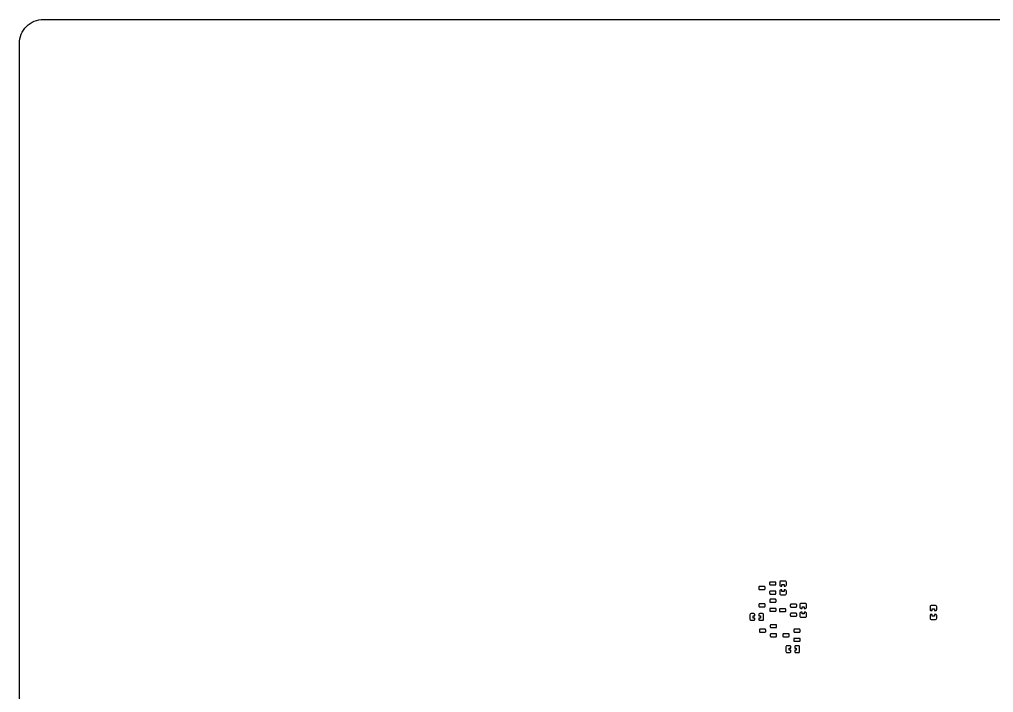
# Model space of a CAD drawing. Extents: x -190 to 190, y -140 to 140.
# Drawn here: x -190 to 12.7, y 0 to 140 of the extents above; entities that cross this region are included whole.
import ezdxf

# ---------------------------------------------------------------- set-up
doc = ezdxf.new("R2010")
doc.units = 0
doc.header["$MEASUREMENT"] = 0
doc.layers.get('0').update_dxf_attribs({"linetype": 'CONTINUOUS'})

msp = doc.modelspace()

# ---------------------------------------------------------------- linework, layer by layer
msp.add_lwpolyline([(-189.999004, 134.999004, -0.414214), (-184.999004, 139.999004), (-184.999004, 139.999004), (185.000996, 139.999004), (185.000996, 139.999004, -0.414214), (190.000996, 134.999004), (190.000996, 134.999004), (190.000996, -135.00001), (190.000996, -135.00001, -0.414212), (185.000996, -140.000996), (185.000996, -140.000996), (-184.999004, -140.000996), (-184.999004, -140.000996, -0.414272), (-189.999004, -135.00001), (-189.999004, -135.00001), (-189.999004, 134.999004)], format="xyb")
for points in [[(-32.738, 22.987), (-33.762998, 22.987), (-33.762998, 22.987), (-33.796001, 22.983), (-33.796001, 22.983), (-33.828, 22.972002), (-33.828, 22.972002), (-33.856001, 22.953999), (-33.856001, 22.953999), (-33.88, 22.931001), (-33.88, 22.931001), (-33.898, 22.902), (-33.898, 22.902), (-33.909001, 22.87), (-33.909001, 22.87), (-33.913, 22.837), (-33.913, 22.837), (-33.913, 22.537), (-33.913, 22.537), (-33.909001, 22.503999), (-33.909001, 22.503999), (-33.898, 22.472), (-33.898, 22.472), (-33.88, 22.443), (-33.88, 22.443), (-33.856001, 22.42), (-33.856001, 22.42), (-33.828, 22.402), (-33.828, 22.402), (-33.796001, 22.391001), (-33.796001, 22.391001), (-33.762998, 22.387), (-33.762998, 22.387), (-32.738, 22.387), (-32.738, 22.387), (-32.703999, 22.391001), (-32.703999, 22.391001), (-32.672, 22.402), (-32.672, 22.402), (-32.643999, 22.42), (-32.643999, 22.42), (-32.620002, 22.443), (-32.620002, 22.443), (-32.602002, 22.472), (-32.602002, 22.472), (-32.591001, 22.503999), (-32.591001, 22.503999), (-32.588, 22.537), (-32.588, 22.537), (-32.588, 22.837), (-32.588, 22.837), (-32.591001, 22.87), (-32.591001, 22.87), (-32.602002, 22.902), (-32.602002, 22.902), (-32.620002, 22.931001), (-32.620002, 22.931001), (-32.643999, 22.953999), (-32.643999, 22.953999), (-32.672, 22.972002), (-32.672, 22.972002), (-32.703999, 22.983), (-32.703999, 22.983), (-32.738, 22.987)], [(-30.656001, 23.173999), (-31.576001, 23.173999), (-31.576001, 23.173999), (-31.695999, 23.142), (-31.695999, 23.142), (-31.784001, 23.053999), (-31.784001, 23.053999), (-31.815999, 22.933999), (-31.815999, 22.933999), (-31.815999, 22.389001), (-31.815999, 22.389001), (-31.784001, 22.268999), (-31.784001, 22.268999), (-31.695999, 22.181001), (-31.695999, 22.181001), (-31.576001, 22.149001), (-31.576001, 22.149001), (-31.346001, 22.149001), (-31.346001, 22.149001), (-31.346001, 22.484001), (-31.346001, 22.484001), (-30.886001, 22.484001), (-30.886001, 22.484001), (-30.886001, 22.149001), (-30.886001, 22.149001), (-30.656001, 22.149001), (-30.656001, 22.149001), (-30.535999, 22.181001), (-30.535999, 22.181001), (-30.447998, 22.268999), (-30.447998, 22.268999), (-30.416001, 22.389001), (-30.416001, 22.389001), (-30.416001, 22.933999), (-30.416001, 22.933999), (-30.447998, 23.053999), (-30.447998, 23.053999), (-30.535999, 23.142), (-30.535999, 23.142), (-30.656001, 23.173999)], [(-35.012, 22.037), (-36.037002, 22.037), (-36.037002, 22.037), (-36.070999, 22.033), (-36.070999, 22.033), (-36.102998, 22.022), (-36.102998, 22.022), (-36.130999, 22.004001), (-36.130999, 22.004001), (-36.155, 21.980999), (-36.155, 21.980999), (-36.173, 21.952), (-36.173, 21.952), (-36.184001, 21.92), (-36.184001, 21.92), (-36.187, 21.887), (-36.187, 21.887), (-36.187, 21.587), (-36.187, 21.587), (-36.184001, 21.554001), (-36.184001, 21.554001), (-36.173, 21.522), (-36.173, 21.522), (-36.155, 21.492998), (-36.155, 21.492998), (-36.130999, 21.47), (-36.130999, 21.47), (-36.102998, 21.452), (-36.102998, 21.452), (-36.070999, 21.440999), (-36.070999, 21.440999), (-36.037002, 21.437), (-36.037002, 21.437), (-35.012, 21.437), (-35.012, 21.437), (-34.979001, 21.440999), (-34.979001, 21.440999), (-34.947, 21.452), (-34.947, 21.452), (-34.919001, 21.47), (-34.919001, 21.47), (-34.895, 21.492998), (-34.895, 21.492998), (-34.877, 21.522), (-34.877, 21.522), (-34.866001, 21.554001), (-34.866001, 21.554001), (-34.862, 21.587), (-34.862, 21.587), (-34.862, 21.887), (-34.862, 21.887), (-34.866001, 21.92), (-34.866001, 21.92), (-34.877, 21.952), (-34.877, 21.952), (-34.895, 21.980999), (-34.895, 21.980999), (-34.919001, 22.004001), (-34.919001, 22.004001), (-34.947, 22.022), (-34.947, 22.022), (-34.979001, 22.033), (-34.979001, 22.033), (-35.012, 22.037)], [(-32.738, 21.087), (-33.762998, 21.087), (-33.762998, 21.087), (-33.796001, 21.082998), (-33.796001, 21.082998), (-33.828, 21.072), (-33.828, 21.072), (-33.856001, 21.053999), (-33.856001, 21.053999), (-33.88, 21.030999), (-33.88, 21.030999), (-33.898, 21.002), (-33.898, 21.002), (-33.909001, 20.97), (-33.909001, 20.97), (-33.913, 20.937), (-33.913, 20.937), (-33.913, 20.637), (-33.913, 20.637), (-33.909001, 20.603999), (-33.909001, 20.603999), (-33.898, 20.572), (-33.898, 20.572), (-33.88, 20.543), (-33.88, 20.543), (-33.856001, 20.52), (-33.856001, 20.52), (-33.828, 20.502), (-33.828, 20.502), (-33.796001, 20.491001), (-33.796001, 20.491001), (-33.762998, 20.487), (-33.762998, 20.487), (-32.738, 20.487), (-32.738, 20.487), (-32.703999, 20.491001), (-32.703999, 20.491001), (-32.672, 20.502), (-32.672, 20.502), (-32.643999, 20.52), (-32.643999, 20.52), (-32.620002, 20.543), (-32.620002, 20.543), (-32.602002, 20.572), (-32.602002, 20.572), (-32.591001, 20.603999), (-32.591001, 20.603999), (-32.588, 20.637), (-32.588, 20.637), (-32.588, 20.937), (-32.588, 20.937), (-32.591001, 20.97), (-32.591001, 20.97), (-32.602002, 21.002), (-32.602002, 21.002), (-32.620002, 21.030999), (-32.620002, 21.030999), (-32.643999, 21.053999), (-32.643999, 21.053999), (-32.672, 21.072), (-32.672, 21.072), (-32.703999, 21.082998), (-32.703999, 21.082998), (-32.738, 21.087)], [(-30.656001, 21.348999), (-30.886001, 21.348999), (-30.886001, 21.348999), (-30.886001, 21.013999), (-30.886001, 21.013999), (-31.346001, 21.013999), (-31.346001, 21.013999), (-31.346001, 21.348999), (-31.346001, 21.348999), (-31.576001, 21.348999), (-31.576001, 21.348999), (-31.695999, 21.317), (-31.695999, 21.317), (-31.784001, 21.229001), (-31.784001, 21.229001), (-31.815999, 21.108999), (-31.815999, 21.108999), (-31.815999, 20.563999), (-31.815999, 20.563999), (-31.784001, 20.444), (-31.784001, 20.444), (-31.695999, 20.356), (-31.695999, 20.356), (-31.576001, 20.323999), (-31.576001, 20.323999), (-30.656001, 20.323999), (-30.656001, 20.323999), (-30.535999, 20.356), (-30.535999, 20.356), (-30.447998, 20.444), (-30.447998, 20.444), (-30.416001, 20.563999), (-30.416001, 20.563999), (-30.416001, 21.108999), (-30.416001, 21.108999), (-30.447998, 21.229001), (-30.447998, 21.229001), (-30.535999, 21.317), (-30.535999, 21.317), (-30.656001, 21.348999)], [(-34.993, 18.440001), (-36.017998, 18.440001), (-36.017998, 18.440001), (-36.051001, 18.436), (-36.051001, 18.436), (-36.083, 18.425001), (-36.083, 18.425001), (-36.111001, 18.407001), (-36.111001, 18.407001), (-36.135, 18.384), (-36.135, 18.384), (-36.153, 18.355001), (-36.153, 18.355001), (-36.164001, 18.323), (-36.164001, 18.323), (-36.168, 18.29), (-36.168, 18.29), (-36.168, 17.99), (-36.168, 17.99), (-36.164001, 17.957), (-36.164001, 17.957), (-36.153, 17.925), (-36.153, 17.925), (-36.135, 17.896), (-36.135, 17.896), (-36.111001, 17.873), (-36.111001, 17.873), (-36.083, 17.855), (-36.083, 17.855), (-36.051001, 17.844), (-36.051001, 17.844), (-36.017998, 17.84), (-36.017998, 17.84), (-34.993, 17.84), (-34.993, 17.84), (-34.958999, 17.844), (-34.958999, 17.844), (-34.927, 17.855), (-34.927, 17.855), (-34.898999, 17.873), (-34.898999, 17.873), (-34.875002, 17.896), (-34.875002, 17.896), (-34.857002, 17.925), (-34.857002, 17.925), (-34.846001, 17.957), (-34.846001, 17.957), (-34.843, 17.99), (-34.843, 17.99), (-34.843, 18.29), (-34.843, 18.29), (-34.846001, 18.323), (-34.846001, 18.323), (-34.857002, 18.355001), (-34.857002, 18.355001), (-34.875002, 18.384), (-34.875002, 18.384), (-34.898999, 18.407001), (-34.898999, 18.407001), (-34.927, 18.425001), (-34.927, 18.425001), (-34.958999, 18.436), (-34.958999, 18.436), (-34.993, 18.440001)], [(-32.717998, 19.39), (-33.743, 19.39), (-33.743, 19.39), (-33.776001, 19.385999), (-33.776001, 19.385999), (-33.808, 19.375), (-33.808, 19.375), (-33.835999, 19.357), (-33.835999, 19.357), (-33.860002, 19.333999), (-33.860002, 19.333999), (-33.877998, 19.305), (-33.877998, 19.305), (-33.888999, 19.272999), (-33.888999, 19.272999), (-33.893, 19.239999), (-33.893, 19.239999), (-33.893, 18.94), (-33.893, 18.94), (-33.888999, 18.907), (-33.888999, 18.907), (-33.877998, 18.874999), (-33.877998, 18.874999), (-33.860002, 18.846), (-33.860002, 18.846), (-33.835999, 18.822999), (-33.835999, 18.822999), (-33.808, 18.804999), (-33.808, 18.804999), (-33.776001, 18.794), (-33.776001, 18.794), (-33.743, 18.789999), (-33.743, 18.789999), (-32.717998, 18.789999), (-32.717998, 18.789999), (-32.683999, 18.794), (-32.683999, 18.794), (-32.651997, 18.804999), (-32.651997, 18.804999), (-32.623999, 18.822999), (-32.623999, 18.822999), (-32.6, 18.846), (-32.6, 18.846), (-32.582, 18.874999), (-32.582, 18.874999), (-32.570999, 18.907), (-32.570999, 18.907), (-32.568, 18.94), (-32.568, 18.94), (-32.568, 19.239999), (-32.568, 19.239999), (-32.570999, 19.272999), (-32.570999, 19.272999), (-32.582, 19.305), (-32.582, 19.305), (-32.6, 19.333999), (-32.6, 19.333999), (-32.623999, 19.357), (-32.623999, 19.357), (-32.651997, 19.375), (-32.651997, 19.375), (-32.683999, 19.385999), (-32.683999, 19.385999), (-32.717998, 19.39)], [(-28.425, 18.374), (-29.45, 18.374), (-29.45, 18.374), (-29.483, 18.370001), (-29.483, 18.370001), (-29.515, 18.359), (-29.515, 18.359), (-29.543, 18.341), (-29.543, 18.341), (-29.567, 18.317999), (-29.567, 18.317999), (-29.585, 18.289), (-29.585, 18.289), (-29.595999, 18.257), (-29.595999, 18.257), (-29.6, 18.223999), (-29.6, 18.223999), (-29.6, 17.923999), (-29.6, 17.923999), (-29.595999, 17.890999), (-29.595999, 17.890999), (-29.585, 17.859), (-29.585, 17.859), (-29.567, 17.829999), (-29.567, 17.829999), (-29.543, 17.807), (-29.543, 17.807), (-29.515, 17.789), (-29.515, 17.789), (-29.483, 17.777999), (-29.483, 17.777999), (-29.45, 17.774), (-29.45, 17.774), (-28.425, 17.774), (-28.425, 17.774), (-28.391001, 17.777999), (-28.391001, 17.777999), (-28.358999, 17.789), (-28.358999, 17.789), (-28.331001, 17.807), (-28.331001, 17.807), (-28.307, 17.829999), (-28.307, 17.829999), (-28.288999, 17.859), (-28.288999, 17.859), (-28.278, 17.890999), (-28.278, 17.890999), (-28.275, 17.923999), (-28.275, 17.923999), (-28.275, 18.223999), (-28.275, 18.223999), (-28.278, 18.257), (-28.278, 18.257), (-28.288999, 18.289), (-28.288999, 18.289), (-28.307, 18.317999), (-28.307, 18.317999), (-28.331001, 18.341), (-28.331001, 18.341), (-28.358999, 18.359), (-28.358999, 18.359), (-28.391001, 18.370001), (-28.391001, 18.370001), (-28.425, 18.374)], [(-26.465, 18.522), (-27.385, 18.522), (-27.385, 18.522), (-27.505, 18.49), (-27.505, 18.49), (-27.593, 18.402), (-27.593, 18.402), (-27.625, 18.282), (-27.625, 18.282), (-27.625, 17.737), (-27.625, 17.737), (-27.593, 17.617001), (-27.593, 17.617001), (-27.505, 17.528999), (-27.505, 17.528999), (-27.385, 17.497), (-27.385, 17.497), (-27.155, 17.497), (-27.155, 17.497), (-27.155, 17.832), (-27.155, 17.832), (-26.695, 17.832), (-26.695, 17.832), (-26.695, 17.497), (-26.695, 17.497), (-26.465, 17.497), (-26.465, 17.497), (-26.345, 17.528999), (-26.345, 17.528999), (-26.257002, 17.617001), (-26.257002, 17.617001), (-26.225, 17.737), (-26.225, 17.737), (-26.225, 18.282), (-26.225, 18.282), (-26.257002, 18.402), (-26.257002, 18.402), (-26.345, 18.49), (-26.345, 18.49), (-26.465, 18.522)], [(-37.214998, 16.427), (-37.76, 16.427), (-37.76, 16.427), (-37.88, 16.395001), (-37.88, 16.395001), (-37.967998, 16.307), (-37.967998, 16.307), (-37.999998, 16.187), (-37.999998, 16.187), (-37.999998, 15.267), (-37.999998, 15.267), (-37.967998, 15.147), (-37.967998, 15.147), (-37.88, 15.059), (-37.88, 15.059), (-37.76, 15.027), (-37.76, 15.027), (-37.214998, 15.027), (-37.214998, 15.027), (-37.095, 15.059), (-37.095, 15.059), (-37.007, 15.147), (-37.007, 15.147), (-36.975, 15.267), (-36.975, 15.267), (-36.975, 15.497), (-36.975, 15.497), (-37.31, 15.497), (-37.31, 15.497), (-37.31, 15.957), (-37.31, 15.957), (-36.975, 15.957), (-36.975, 15.957), (-36.975, 16.187), (-36.975, 16.187), (-37.007, 16.307), (-37.007, 16.307), (-37.095, 16.395001), (-37.095, 16.395001), (-37.214998, 16.427)], [(-35.39, 16.427), (-35.935, 16.427), (-35.935, 16.427), (-36.054998, 16.395001), (-36.054998, 16.395001), (-36.143, 16.307), (-36.143, 16.307), (-36.175002, 16.187), (-36.175002, 16.187), (-36.175002, 15.957), (-36.175002, 15.957), (-35.84, 15.957), (-35.84, 15.957), (-35.84, 15.497), (-35.84, 15.497), (-36.175002, 15.497), (-36.175002, 15.497), (-36.175002, 15.267), (-36.175002, 15.267), (-36.143, 15.147), (-36.143, 15.147), (-36.054998, 15.059), (-36.054998, 15.059), (-35.935, 15.027), (-35.935, 15.027), (-35.39, 15.027), (-35.39, 15.027), (-35.270002, 15.059), (-35.270002, 15.059), (-35.182, 15.147), (-35.182, 15.147), (-35.15, 15.267), (-35.15, 15.267), (-35.15, 16.187), (-35.15, 16.187), (-35.182, 16.307), (-35.182, 16.307), (-35.270002, 16.395001), (-35.270002, 16.395001), (-35.39, 16.427)], [(-32.717998, 17.49), (-33.743, 17.49), (-33.743, 17.49), (-33.776001, 17.486001), (-33.776001, 17.486001), (-33.808, 17.475), (-33.808, 17.475), (-33.835999, 17.457), (-33.835999, 17.457), (-33.860002, 17.433999), (-33.860002, 17.433999), (-33.877998, 17.405), (-33.877998, 17.405), (-33.888999, 17.372999), (-33.888999, 17.372999), (-33.893, 17.340001), (-33.893, 17.340001), (-33.893, 17.039999), (-33.893, 17.039999), (-33.888999, 17.007001), (-33.888999, 17.007001), (-33.877998, 16.975), (-33.877998, 16.975), (-33.860002, 16.945999), (-33.860002, 16.945999), (-33.835999, 16.922999), (-33.835999, 16.922999), (-33.808, 16.905), (-33.808, 16.905), (-33.776001, 16.894), (-33.776001, 16.894), (-33.743, 16.89), (-33.743, 16.89), (-32.717998, 16.89), (-32.717998, 16.89), (-32.683999, 16.894), (-32.683999, 16.894), (-32.651997, 16.905), (-32.651997, 16.905), (-32.623999, 16.922999), (-32.623999, 16.922999), (-32.6, 16.945999), (-32.6, 16.945999), (-32.582, 16.975), (-32.582, 16.975), (-32.570999, 17.007001), (-32.570999, 17.007001), (-32.568, 17.039999), (-32.568, 17.039999), (-32.568, 17.340001), (-32.568, 17.340001), (-32.570999, 17.372999), (-32.570999, 17.372999), (-32.582, 17.405), (-32.582, 17.405), (-32.6, 17.433999), (-32.6, 17.433999), (-32.623999, 17.457), (-32.623999, 17.457), (-32.651997, 17.475), (-32.651997, 17.475), (-32.683999, 17.486001), (-32.683999, 17.486001), (-32.717998, 17.49)], [(-30.698999, 17.424), (-31.723999, 17.424), (-31.723999, 17.424), (-31.757998, 17.42), (-31.757998, 17.42), (-31.79, 17.409), (-31.79, 17.409), (-31.817998, 17.391), (-31.817998, 17.391), (-31.842002, 17.368), (-31.842002, 17.368), (-31.860002, 17.339), (-31.860002, 17.339), (-31.870999, 17.307001), (-31.870999, 17.307001), (-31.874001, 17.274), (-31.874001, 17.274), (-31.874001, 16.974), (-31.874001, 16.974), (-31.870999, 16.941), (-31.870999, 16.941), (-31.860002, 16.908999), (-31.860002, 16.908999), (-31.842002, 16.88), (-31.842002, 16.88), (-31.817998, 16.857), (-31.817998, 16.857), (-31.79, 16.838999), (-31.79, 16.838999), (-31.757998, 16.828), (-31.757998, 16.828), (-31.723999, 16.823999), (-31.723999, 16.823999), (-30.698999, 16.823999), (-30.698999, 16.823999), (-30.665999, 16.828), (-30.665999, 16.828), (-30.633999, 16.838999), (-30.633999, 16.838999), (-30.605999, 16.857), (-30.605999, 16.857), (-30.582, 16.88), (-30.582, 16.88), (-30.564001, 16.908999), (-30.564001, 16.908999), (-30.553, 16.941), (-30.553, 16.941), (-30.548999, 16.974), (-30.548999, 16.974), (-30.548999, 17.274), (-30.548999, 17.274), (-30.553, 17.307001), (-30.553, 17.307001), (-30.564001, 17.339), (-30.564001, 17.339), (-30.582, 17.368), (-30.582, 17.368), (-30.605999, 17.391), (-30.605999, 17.391), (-30.633999, 17.409), (-30.633999, 17.409), (-30.665999, 17.42), (-30.665999, 17.42), (-30.698999, 17.424)], [(-28.425, 16.473999), (-29.45, 16.473999), (-29.45, 16.473999), (-29.483, 16.47), (-29.483, 16.47), (-29.515, 16.458999), (-29.515, 16.458999), (-29.543, 16.441001), (-29.543, 16.441001), (-29.567, 16.418), (-29.567, 16.418), (-29.585, 16.388999), (-29.585, 16.388999), (-29.595999, 16.357), (-29.595999, 16.357), (-29.6, 16.324), (-29.6, 16.324), (-29.6, 16.023999), (-29.6, 16.023999), (-29.595999, 15.991001), (-29.595999, 15.991001), (-29.585, 15.959), (-29.585, 15.959), (-29.567, 15.930001), (-29.567, 15.930001), (-29.543, 15.907001), (-29.543, 15.907001), (-29.515, 15.889), (-29.515, 15.889), (-29.483, 15.877999), (-29.483, 15.877999), (-29.45, 15.874), (-29.45, 15.874), (-28.425, 15.874), (-28.425, 15.874), (-28.391001, 15.877999), (-28.391001, 15.877999), (-28.358999, 15.889), (-28.358999, 15.889), (-28.331001, 15.907001), (-28.331001, 15.907001), (-28.307, 15.930001), (-28.307, 15.930001), (-28.288999, 15.959), (-28.288999, 15.959), (-28.278, 15.991001), (-28.278, 15.991001), (-28.275, 16.023999), (-28.275, 16.023999), (-28.275, 16.324), (-28.275, 16.324), (-28.278, 16.357), (-28.278, 16.357), (-28.288999, 16.388999), (-28.288999, 16.388999), (-28.307, 16.418), (-28.307, 16.418), (-28.331001, 16.441001), (-28.331001, 16.441001), (-28.358999, 16.458999), (-28.358999, 16.458999), (-28.391001, 16.47), (-28.391001, 16.47), (-28.425, 16.473999)], [(-26.465, 16.697001), (-26.695, 16.697001), (-26.695, 16.697001), (-26.695, 16.362001), (-26.695, 16.362001), (-27.155, 16.362001), (-27.155, 16.362001), (-27.155, 16.697001), (-27.155, 16.697001), (-27.385, 16.697001), (-27.385, 16.697001), (-27.505, 16.665), (-27.505, 16.665), (-27.593, 16.577), (-27.593, 16.577), (-27.625, 16.457001), (-27.625, 16.457001), (-27.625, 15.912), (-27.625, 15.912), (-27.593, 15.792), (-27.593, 15.792), (-27.505, 15.704), (-27.505, 15.704), (-27.385, 15.672001), (-27.385, 15.672001), (-26.465, 15.672001), (-26.465, 15.672001), (-26.345, 15.704), (-26.345, 15.704), (-26.257002, 15.792), (-26.257002, 15.792), (-26.225, 15.912), (-26.225, 15.912), (-26.225, 16.457001), (-26.225, 16.457001), (-26.257002, 16.577), (-26.257002, 16.577), (-26.345, 16.665), (-26.345, 16.665), (-26.465, 16.697001)], [(0.637, 18.065), (-0.283, 18.065), (-0.283, 18.065), (-0.403, 18.032), (-0.403, 18.032), (-0.491, 17.944999), (-0.491, 17.944999), (-0.523, 17.825), (-0.523, 17.825), (-0.523, 17.279999), (-0.523, 17.279999), (-0.491, 17.16), (-0.491, 17.16), (-0.403, 17.072), (-0.403, 17.072), (-0.283, 17.039999), (-0.283, 17.039999), (-0.053, 17.039999), (-0.053, 17.039999), (-0.053, 17.375), (-0.053, 17.375), (0.407, 17.375), (0.407, 17.375), (0.407, 17.039999), (0.407, 17.039999), (0.637, 17.039999), (0.637, 17.039999), (0.757, 17.072), (0.757, 17.072), (0.845, 17.16), (0.845, 17.16), (0.877, 17.279999), (0.877, 17.279999), (0.877, 17.825), (0.877, 17.825), (0.845, 17.944999), (0.845, 17.944999), (0.757, 18.032), (0.757, 18.032), (0.637, 18.065)], [(0.637, 16.240001), (0.407, 16.240001), (0.407, 16.240001), (0.407, 15.905), (0.407, 15.905), (-0.053, 15.905), (-0.053, 15.905), (-0.053, 16.240001), (-0.053, 16.240001), (-0.283, 16.240001), (-0.283, 16.240001), (-0.403, 16.207001), (-0.403, 16.207001), (-0.491, 16.12), (-0.491, 16.12), (-0.523, 16.000001), (-0.523, 16.000001), (-0.523, 15.455), (-0.523, 15.455), (-0.491, 15.335), (-0.491, 15.335), (-0.403, 15.247001), (-0.403, 15.247001), (-0.283, 15.215), (-0.283, 15.215), (0.637, 15.215), (0.637, 15.215), (0.757, 15.247001), (0.757, 15.247001), (0.845, 15.335), (0.845, 15.335), (0.877, 15.455), (0.877, 15.455), (0.877, 16.000001), (0.877, 16.000001), (0.845, 16.12), (0.845, 16.12), (0.757, 16.207001), (0.757, 16.207001), (0.637, 16.240001)], [(-34.869998, 13.157), (-35.895, 13.157), (-35.895, 13.157), (-35.928999, 13.152999), (-35.928999, 13.152999), (-35.960999, 13.142), (-35.960999, 13.142), (-35.989001, 13.124), (-35.989001, 13.124), (-36.013, 13.101), (-36.013, 13.101), (-36.031001, 13.072), (-36.031001, 13.072), (-36.042002, 13.04), (-36.042002, 13.04), (-36.045, 13.007), (-36.045, 13.007), (-36.045, 12.707), (-36.045, 12.707), (-36.042002, 12.674), (-36.042002, 12.674), (-36.031001, 12.642), (-36.031001, 12.642), (-36.013, 12.613), (-36.013, 12.613), (-35.989001, 12.59), (-35.989001, 12.59), (-35.960999, 12.572), (-35.960999, 12.572), (-35.928999, 12.561), (-35.928999, 12.561), (-35.895, 12.557), (-35.895, 12.557), (-34.869998, 12.557), (-34.869998, 12.557), (-34.837, 12.561), (-34.837, 12.561), (-34.805, 12.572), (-34.805, 12.572), (-34.777, 12.59), (-34.777, 12.59), (-34.752998, 12.613), (-34.752998, 12.613), (-34.735002, 12.642), (-34.735002, 12.642), (-34.724001, 12.674), (-34.724001, 12.674), (-34.72, 12.707), (-34.72, 12.707), (-34.72, 13.007), (-34.72, 13.007), (-34.724001, 13.04), (-34.724001, 13.04), (-34.735002, 13.072), (-34.735002, 13.072), (-34.752998, 13.101), (-34.752998, 13.101), (-34.777, 13.124), (-34.777, 13.124), (-34.805, 13.142), (-34.805, 13.142), (-34.837, 13.152999), (-34.837, 13.152999), (-34.869998, 13.157)], [(-32.595, 14.107), (-33.62, 14.107), (-33.62, 14.107), (-33.654001, 14.103), (-33.654001, 14.103), (-33.686001, 14.092001), (-33.686001, 14.092001), (-33.713999, 14.073999), (-33.713999, 14.073999), (-33.737998, 14.051), (-33.737998, 14.051), (-33.755999, 14.022001), (-33.755999, 14.022001), (-33.767, 13.99), (-33.767, 13.99), (-33.769998, 13.957001), (-33.769998, 13.957001), (-33.769998, 13.657), (-33.769998, 13.657), (-33.767, 13.624), (-33.767, 13.624), (-33.755999, 13.592), (-33.755999, 13.592), (-33.737998, 13.562999), (-33.737998, 13.562999), (-33.713999, 13.54), (-33.713999, 13.54), (-33.686001, 13.522), (-33.686001, 13.522), (-33.654001, 13.511), (-33.654001, 13.511), (-33.62, 13.507001), (-33.62, 13.507001), (-32.595, 13.507001), (-32.595, 13.507001), (-32.562, 13.511), (-32.562, 13.511), (-32.529998, 13.522), (-32.529998, 13.522), (-32.502, 13.54), (-32.502, 13.54), (-32.478, 13.562999), (-32.478, 13.562999), (-32.46, 13.592), (-32.46, 13.592), (-32.448999, 13.624), (-32.448999, 13.624), (-32.444998, 13.657), (-32.444998, 13.657), (-32.444998, 13.957001), (-32.444998, 13.957001), (-32.448999, 13.99), (-32.448999, 13.99), (-32.46, 14.022001), (-32.46, 14.022001), (-32.478, 14.051), (-32.478, 14.051), (-32.502, 14.073999), (-32.502, 14.073999), (-32.529998, 14.092001), (-32.529998, 14.092001), (-32.562, 14.103), (-32.562, 14.103), (-32.595, 14.107)], [(-32.595, 12.207), (-33.62, 12.207), (-33.62, 12.207), (-33.654001, 12.202999), (-33.654001, 12.202999), (-33.686001, 12.192), (-33.686001, 12.192), (-33.713999, 12.174), (-33.713999, 12.174), (-33.737998, 12.151), (-33.737998, 12.151), (-33.755999, 12.122), (-33.755999, 12.122), (-33.767, 12.09), (-33.767, 12.09), (-33.769998, 12.057), (-33.769998, 12.057), (-33.769998, 11.757001), (-33.769998, 11.757001), (-33.767, 11.724), (-33.767, 11.724), (-33.755999, 11.692), (-33.755999, 11.692), (-33.737998, 11.663), (-33.737998, 11.663), (-33.713999, 11.64), (-33.713999, 11.64), (-33.686001, 11.622), (-33.686001, 11.622), (-33.654001, 11.611), (-33.654001, 11.611), (-33.62, 11.607), (-33.62, 11.607), (-32.595, 11.607), (-32.595, 11.607), (-32.562, 11.611), (-32.562, 11.611), (-32.529998, 11.622), (-32.529998, 11.622), (-32.502, 11.64), (-32.502, 11.64), (-32.478, 11.663), (-32.478, 11.663), (-32.46, 11.692), (-32.46, 11.692), (-32.448999, 11.724), (-32.448999, 11.724), (-32.444998, 11.757001), (-32.444998, 11.757001), (-32.444998, 12.057), (-32.444998, 12.057), (-32.448999, 12.09), (-32.448999, 12.09), (-32.46, 12.122), (-32.46, 12.122), (-32.478, 12.151), (-32.478, 12.151), (-32.502, 12.174), (-32.502, 12.174), (-32.529998, 12.192), (-32.529998, 12.192), (-32.562, 12.202999), (-32.562, 12.202999), (-32.595, 12.207)], [(-29.983, 12.207), (-31.008, 12.207), (-31.008, 12.207), (-31.042, 12.202999), (-31.042, 12.202999), (-31.074001, 12.192), (-31.074001, 12.192), (-31.102, 12.174), (-31.102, 12.174), (-31.126001, 12.151), (-31.126001, 12.151), (-31.144001, 12.122), (-31.144001, 12.122), (-31.155, 12.09), (-31.155, 12.09), (-31.158, 12.057), (-31.158, 12.057), (-31.158, 11.757001), (-31.158, 11.757001), (-31.155, 11.724), (-31.155, 11.724), (-31.144001, 11.692), (-31.144001, 11.692), (-31.126001, 11.663), (-31.126001, 11.663), (-31.102, 11.64), (-31.102, 11.64), (-31.074001, 11.622), (-31.074001, 11.622), (-31.042, 11.611), (-31.042, 11.611), (-31.008, 11.607), (-31.008, 11.607), (-29.983, 11.607), (-29.983, 11.607), (-29.95, 11.611), (-29.95, 11.611), (-29.918, 11.622), (-29.918, 11.622), (-29.89, 11.64), (-29.89, 11.64), (-29.866001, 11.663), (-29.866001, 11.663), (-29.848, 11.692), (-29.848, 11.692), (-29.837, 11.724), (-29.837, 11.724), (-29.833, 11.757001), (-29.833, 11.757001), (-29.833, 12.057), (-29.833, 12.057), (-29.837, 12.09), (-29.837, 12.09), (-29.848, 12.122), (-29.848, 12.122), (-29.866001, 12.151), (-29.866001, 12.151), (-29.89, 12.174), (-29.89, 12.174), (-29.918, 12.192), (-29.918, 12.192), (-29.95, 12.202999), (-29.95, 12.202999), (-29.983, 12.207)], [(-27.708, 13.157), (-28.733, 13.157), (-28.733, 13.157), (-28.767, 13.152999), (-28.767, 13.152999), (-28.798999, 13.142), (-28.798999, 13.142), (-28.827, 13.124), (-28.827, 13.124), (-28.851001, 13.101), (-28.851001, 13.101), (-28.868999, 13.072), (-28.868999, 13.072), (-28.88, 13.04), (-28.88, 13.04), (-28.883, 13.007), (-28.883, 13.007), (-28.883, 12.707), (-28.883, 12.707), (-28.88, 12.674), (-28.88, 12.674), (-28.868999, 12.642), (-28.868999, 12.642), (-28.851001, 12.613), (-28.851001, 12.613), (-28.827, 12.59), (-28.827, 12.59), (-28.798999, 12.572), (-28.798999, 12.572), (-28.767, 12.561), (-28.767, 12.561), (-28.733, 12.557), (-28.733, 12.557), (-27.708, 12.557), (-27.708, 12.557), (-27.675, 12.561), (-27.675, 12.561), (-27.643, 12.572), (-27.643, 12.572), (-27.615, 12.59), (-27.615, 12.59), (-27.590999, 12.613), (-27.590999, 12.613), (-27.573, 12.642), (-27.573, 12.642), (-27.562, 12.674), (-27.562, 12.674), (-27.558, 12.707), (-27.558, 12.707), (-27.558, 13.007), (-27.558, 13.007), (-27.562, 13.04), (-27.562, 13.04), (-27.573, 13.072), (-27.573, 13.072), (-27.590999, 13.101), (-27.590999, 13.101), (-27.615, 13.124), (-27.615, 13.124), (-27.643, 13.142), (-27.643, 13.142), (-27.675, 13.152999), (-27.675, 13.152999), (-27.708, 13.157)], [(-27.708, 11.257001), (-28.733, 11.257001), (-28.733, 11.257001), (-28.767, 11.253), (-28.767, 11.253), (-28.798999, 11.242001), (-28.798999, 11.242001), (-28.827, 11.224), (-28.827, 11.224), (-28.851001, 11.201), (-28.851001, 11.201), (-28.868999, 11.172001), (-28.868999, 11.172001), (-28.88, 11.14), (-28.88, 11.14), (-28.883, 11.107), (-28.883, 11.107), (-28.883, 10.807), (-28.883, 10.807), (-28.88, 10.773999), (-28.88, 10.773999), (-28.868999, 10.742001), (-28.868999, 10.742001), (-28.851001, 10.712999), (-28.851001, 10.712999), (-28.827, 10.69), (-28.827, 10.69), (-28.798999, 10.672001), (-28.798999, 10.672001), (-28.767, 10.661001), (-28.767, 10.661001), (-28.733, 10.657001), (-28.733, 10.657001), (-27.708, 10.657001), (-27.708, 10.657001), (-27.675, 10.661001), (-27.675, 10.661001), (-27.643, 10.672001), (-27.643, 10.672001), (-27.615, 10.69), (-27.615, 10.69), (-27.590999, 10.712999), (-27.590999, 10.712999), (-27.573, 10.742001), (-27.573, 10.742001), (-27.562, 10.773999), (-27.562, 10.773999), (-27.558, 10.807), (-27.558, 10.807), (-27.558, 11.107), (-27.558, 11.107), (-27.562, 11.14), (-27.562, 11.14), (-27.573, 11.172001), (-27.573, 11.172001), (-27.590999, 11.201), (-27.590999, 11.201), (-27.615, 11.224), (-27.615, 11.224), (-27.643, 11.242001), (-27.643, 11.242001), (-27.675, 11.253), (-27.675, 11.253), (-27.708, 11.257001)], [(-29.726001, 9.721), (-30.270999, 9.721), (-30.270999, 9.721), (-30.391001, 9.689), (-30.391001, 9.689), (-30.478999, 9.601), (-30.478999, 9.601), (-30.510999, 9.481), (-30.510999, 9.481), (-30.510999, 8.561), (-30.510999, 8.561), (-30.478999, 8.441), (-30.478999, 8.441), (-30.391001, 8.354), (-30.391001, 8.354), (-30.270999, 8.321), (-30.270999, 8.321), (-29.726001, 8.321), (-29.726001, 8.321), (-29.605999, 8.354), (-29.605999, 8.354), (-29.518, 8.441), (-29.518, 8.441), (-29.486001, 8.561), (-29.486001, 8.561), (-29.486001, 8.791), (-29.486001, 8.791), (-29.820999, 8.791), (-29.820999, 8.791), (-29.820999, 9.251), (-29.820999, 9.251), (-29.486001, 9.251), (-29.486001, 9.251), (-29.486001, 9.481), (-29.486001, 9.481), (-29.518, 9.601), (-29.518, 9.601), (-29.605999, 9.689), (-29.605999, 9.689), (-29.726001, 9.721)], [(-27.900999, 9.721), (-28.446001, 9.721), (-28.446001, 9.721), (-28.565999, 9.689), (-28.565999, 9.689), (-28.653999, 9.601), (-28.653999, 9.601), (-28.686001, 9.481), (-28.686001, 9.481), (-28.686001, 9.251), (-28.686001, 9.251), (-28.350999, 9.251), (-28.350999, 9.251), (-28.350999, 8.791), (-28.350999, 8.791), (-28.686001, 8.791), (-28.686001, 8.791), (-28.686001, 8.561), (-28.686001, 8.561), (-28.653999, 8.441), (-28.653999, 8.441), (-28.565999, 8.354), (-28.565999, 8.354), (-28.446001, 8.321), (-28.446001, 8.321), (-27.900999, 8.321), (-27.900999, 8.321), (-27.781001, 8.354), (-27.781001, 8.354), (-27.693, 8.441), (-27.693, 8.441), (-27.660999, 8.561), (-27.660999, 8.561), (-27.660999, 9.481), (-27.660999, 9.481), (-27.693, 9.601), (-27.693, 9.601), (-27.781001, 9.689), (-27.781001, 9.689), (-27.900999, 9.721)]]:
    msp.add_lwpolyline(points)

doc.saveas('drawing.dxf')
